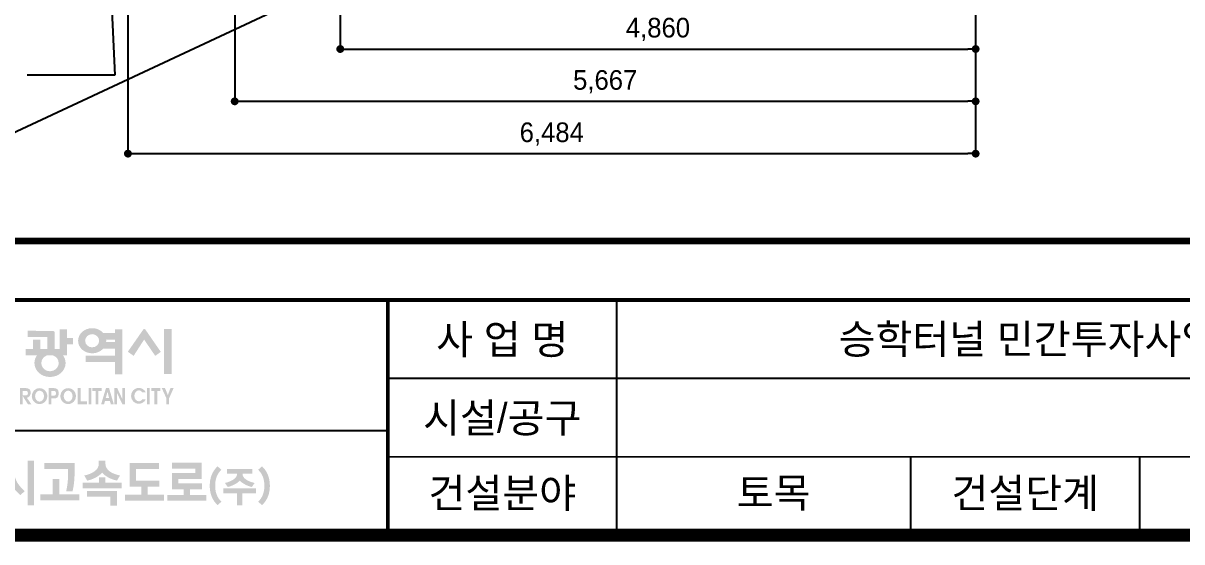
# Model space of a CAD drawing. Extents: x -689 to 317106, y 182884 to 219577.
# Drawn here: x 111316 to 120179, y 183834 to 187800 of the extents above; entities that cross this region are included whole.
import ezdxf
from ezdxf.enums import TextEntityAlignment as Align

# ---------------------------------------------------------------- set-up
doc = ezdxf.new("R2010")
doc.units = 0
doc.header["$LTSCALE"] = 500
doc.header["$MEASUREMENT"] = 0
doc.layers.get('DEFPOINTS').update_dxf_attribs({"color": 55})
doc.layers.add('0-251', color=7, linetype='Continuous', true_color=0x6e6e6e)
for name, color, linetype in [('A-DIM01', 1, 'Continuous'), ('CS-EXCV', 3, 'CFZ008'), ('CX-BORD', 7, 'Continuous'), ('CX-BORD-LIN1', 7, 'Continuous'), ('CX-BORD-LIN2', 7, 'Continuous'), ('CZ-TEX0', 7, 'Continuous'), ('CZ-TEX1', 7, 'Continuous'), ('CZ-TEX2', 7, 'Continuous'), ('CZ-TEX3', 7, 'Continuous'), ('DO-GAK', 7, 'Continuous')]:
    doc.layers.add(name, color=color, linetype=linetype)
doc.styles.add('TB_BTXT', font='')
doc.styles.add('TB_TEXT', font='')
doc.styles.add('돋움체', font='')
doc.styles.get('TB_BTXT').set_extended_font_data('Dotum')
doc.styles.get('TB_TEXT').set_extended_font_data('Dotum')
doc.styles.get('돋움체').set_extended_font_data('Dotum')
doc.linetypes.add('CFZ008', pattern='A,0.9,-0.2,[106,KHCLINE.shx,S=0.00606,R=180,X=0,Y=0],0.9', length=2)
doc.dimstyles.new('D_50', dxfattribs={"dimscale": 50, "dimtxt": 3, "dimasz": 1.2, "dimexe": 0, "dimexo": 0, "dimgap": 1.2, "dimtad": 1, "dimdec": 0, "dimrnd": 0.0005, "dimdsep": 46, "dimlunit": 6, "dimtxsty": '돋움체', "dimblk": 'DOT', "dimcen": 0.09, "dimclrd": 1, "dimclre": 1, "dimclrt": 1, "dimaunit": 1, "dimadec": 0, "dimazin": 0, "dimtfac": 1, "dimtdec": 0, "dimtix": 1, "dimtmove": 2, "dimatfit": 0, "dimfxl": 1, "dimtvp": 2, "dimtolj": 1, "dimtzin": 0, "dimlwd": -1, "dimlwe": -1, "dimarcsym": 0})

# ---------------------------------------------------------------- blocks, each defined once
blk = doc.blocks.new('_Dot')
at = {"color": 0, "linetype": 'ByBlock', "lineweight": -2}
blk.add_line((-0.5, 0), (-1, 0), dxfattribs=at)
at = {"color": 0, "linetype": 'ByBlock', "const_width": 0.5}
blk.add_lwpolyline([(-0.25, 0, 1), (0.25, 0, 1)], format="xyb", close=True, dxfattribs=at)
blk = doc.blocks.new('*D523')
at = {"layer": 'A-DIM01', "color": 1, "ltscale": 10, "transparency": 16777216}
for p, q in [((113741.4, 190402.6), (113741.4, 187602.6)), ((118601.6, 189202.6), (118601.6, 187602.6)), ((113801.4, 187602.6), (118541.6, 187602.6))]:
    blk.add_line(p, q, dxfattribs=at)
at = {"layer": 'DEFPOINTS', "color": 0, "ltscale": 10, "transparency": 16777216}
for p in [(113741.4, 190402.6), (118601.6, 189202.6), (118601.6, 187602.6)]:
    blk.add_point(p, dxfattribs=at)
at = {"layer": 'A-DIM01', "color": 1, "ltscale": 10, "transparency": 16777216, "xscale": 60, "yscale": 60, "zscale": 60, "rotation": 180}
blk.add_blockref('_Dot', (113741.4, 187602.6), dxfattribs=at)
at = {"layer": 'A-DIM01', "color": 1, "ltscale": 10, "transparency": 16777216, "xscale": 60, "yscale": 60, "zscale": 60}
blk.add_blockref('_Dot', (118601.6, 187602.6), dxfattribs=at)
at = {"layer": 'A-DIM01', "color": 1, "ltscale": 10, "transparency": 16777216, "insert": (116171.5, 187752.1), "char_height": 150, "attachment_point": 5, "style": '돋움체'}
blk.add_mtext('\\A1;4,860', dxfattribs=at)
blk = doc.blocks.new('*D524')
at = {"layer": 'A-DIM01', "color": 1, "ltscale": 10, "transparency": 16777216}
for p, q in [((112934.2, 190402.6), (112934.2, 187202.6)), ((118601.6, 188802.6), (118601.6, 187202.6)), ((112994.2, 187202.6), (118541.6, 187202.6))]:
    blk.add_line(p, q, dxfattribs=at)
at = {"layer": 'DEFPOINTS', "color": 0, "ltscale": 10, "transparency": 16777216}
for p in [(112934.2, 190402.6), (118601.6, 188802.6), (118601.6, 187202.6)]:
    blk.add_point(p, dxfattribs=at)
at = {"layer": 'A-DIM01', "color": 1, "ltscale": 10, "transparency": 16777216, "xscale": 60, "yscale": 60, "zscale": 60, "rotation": 180}
blk.add_blockref('_Dot', (112934.2, 187202.6), dxfattribs=at)
at = {"layer": 'A-DIM01', "color": 1, "ltscale": 10, "transparency": 16777216, "xscale": 60, "yscale": 60, "zscale": 60}
blk.add_blockref('_Dot', (118601.6, 187202.6), dxfattribs=at)
at = {"layer": 'A-DIM01', "color": 1, "ltscale": 10, "transparency": 16777216, "insert": (115767.9, 187352.1), "char_height": 150, "attachment_point": 5, "style": '돋움체'}
blk.add_mtext('\\A1;5,667', dxfattribs=at)
blk = doc.blocks.new('*D525')
at = {"layer": 'A-DIM01', "color": 1, "ltscale": 10, "transparency": 16777216}
for p, q in [((112117.2, 190402.6), (112117.2, 186802.6)), ((118601.6, 188402.6), (118601.6, 186802.6)), ((112177.2, 186802.6), (118541.6, 186802.6))]:
    blk.add_line(p, q, dxfattribs=at)
at = {"layer": 'DEFPOINTS', "color": 0, "ltscale": 10, "transparency": 16777216}
for p in [(112117.2, 190402.6), (118601.6, 188402.6), (118601.6, 186802.6)]:
    blk.add_point(p, dxfattribs=at)
at = {"layer": 'A-DIM01', "color": 1, "ltscale": 10, "transparency": 16777216, "xscale": 60, "yscale": 60, "zscale": 60, "rotation": 180}
blk.add_blockref('_Dot', (112117.2, 186802.6), dxfattribs=at)
at = {"layer": 'A-DIM01', "color": 1, "ltscale": 10, "transparency": 16777216, "xscale": 60, "yscale": 60, "zscale": 60}
blk.add_blockref('_Dot', (118601.6, 186802.6), dxfattribs=at)
at = {"layer": 'A-DIM01', "color": 1, "ltscale": 10, "transparency": 16777216, "insert": (115359.4, 186952.1), "char_height": 150, "attachment_point": 5, "style": '돋움체'}
blk.add_mtext('\\A1;6,484', dxfattribs=at)
blk = doc.blocks.new('CXBLKA1')
at = {"layer": 'CX-BORD'}
h = blk.add_hatch(color=7, dxfattribs=at)
h.dxf.hatch_style = 2
edge = h.paths.add_edge_path()
edge.add_spline(control_points=[(87.81, 30.08), (87.81, 29.38), (87.95, 28.76), (88.23, 28.21), (88.47, 27.76), (88.87, 27.28), (89.44, 26.76), (89.44, 26.76), (88.78, 26.13), (88.78, 26.13), (88.19, 26.66), (87.7, 27.23), (87.32, 27.84), (87.31, 27.86), (87.31, 27.87), (87.3, 27.88), (87.3, 27.88), (87.27, 27.84), (87.27, 27.84), (86.89, 27.16), (86.39, 26.58), (85.78, 26.1), (85.78, 26.1), (85.12, 26.73), (85.12, 26.73), (85.69, 27.15), (86.13, 27.67), (86.45, 28.28), (86.68, 28.73), (86.8, 29.35), (86.8, 30.13), (86.8, 30.13), (86.8, 31.19), (86.8, 31.19), (86.8, 31.19), (87.81, 31.19), (87.81, 31.19), (87.81, 31.19), (87.81, 30.08), (87.81, 30.08)], knot_values=[0, 0, 0, 0, 1, 1, 1, 2, 2, 2, 3, 3, 3, 4, 4, 4, 5, 5, 5, 6, 6, 6, 7, 7, 7, 8, 8, 8, 9, 9, 9, 10, 10, 10, 11, 11, 11, 12, 12, 12, 13, 13, 13, 13], degree=3, periodic=0)
h.paths.add_polyline_path([(89.88, 31.39), (90.88, 31.39), (90.88, 24.6), (89.88, 24.6)])
h = blk.add_hatch(color=7, dxfattribs=at)
h.dxf.hatch_style = 2
h.paths.add_polyline_path([(97.79, 26.24), (97.79, 25.33), (91.81, 25.33), (91.81, 26.24), (93.73, 26.24), (93.73, 28.6), (94.73, 28.6), (94.73, 26.24)])
edge = h.paths.add_edge_path()
edge.add_spline(control_points=[(97.07, 31.04), (97.07, 31.04), (97.07, 29.47), (97.07, 29.47), (97.07, 28.52), (96.97, 27.61), (96.77, 26.74), (96.77, 26.74), (95.79, 26.74), (95.79, 26.74), (95.98, 27.61), (96.07, 28.41), (96.07, 29.14), (96.07, 29.14), (96.07, 30.13), (96.07, 30.13), (96.07, 30.13), (92.45, 30.13), (92.45, 30.13), (92.45, 30.13), (92.45, 31.04), (92.45, 31.04), (92.45, 31.04), (97.07, 31.04), (97.07, 31.04)], knot_values=[0, 0, 0, 0, 1, 1, 1, 2, 2, 2, 3, 3, 3, 4, 4, 4, 5, 5, 5, 6, 6, 6, 7, 7, 7, 8, 8, 8, 8], degree=3, periodic=0)
h = blk.add_hatch(color=7, dxfattribs=at)
h.dxf.hatch_style = 2
h.paths.add_polyline_path([(104.27, 27.16), (98.3, 27.16), (98.3, 28.06), (100.79, 28.06), (100.79, 28.84), (101.78, 28.84), (101.78, 28.06), (104.27, 28.06)])
edge = h.paths.add_edge_path()
edge.add_spline(control_points=[(101.79, 30.94), (101.79, 30.49), (102.01, 30.1), (102.45, 29.77), (102.81, 29.5), (103.33, 29.29), (104.01, 29.14), (104.01, 29.14), (103.57, 28.36), (103.57, 28.36), (102.87, 28.51), (102.26, 28.77), (101.74, 29.16), (101.56, 29.29), (101.41, 29.43), (101.29, 29.57), (101.16, 29.43), (101, 29.29), (100.82, 29.16), (100.31, 28.77), (99.7, 28.51), (99, 28.36), (99, 28.36), (98.56, 29.14), (98.56, 29.14), (99.24, 29.29), (99.76, 29.5), (100.12, 29.77), (100.56, 30.1), (100.78, 30.49), (100.78, 30.94), (100.78, 30.94), (100.78, 31.39), (100.78, 31.39), (100.78, 31.39), (101.79, 31.39), (101.79, 31.39), (101.79, 31.39), (101.79, 30.94), (101.79, 30.94)], knot_values=[0, 0, 0, 0, 1, 1, 1, 2, 2, 2, 3, 3, 3, 4, 4, 4, 5, 5, 5, 6, 6, 6, 7, 7, 7, 8, 8, 8, 9, 9, 9, 10, 10, 10, 11, 11, 11, 12, 12, 12, 13, 13, 13, 13], degree=3, periodic=0)
h.paths.add_polyline_path([(98.97, 26.79), (103.56, 26.79), (103.56, 24.51), (102.56, 24.51), (102.56, 25.89), (98.97, 25.89)])
h = blk.add_hatch(color=7, dxfattribs=at)
h.dxf.hatch_style = 2
h.paths.add_polyline_path([(105.49, 31.04), (110.01, 31.04), (110.01, 30.13), (106.49, 30.13), (106.49, 28.34), (110.06, 28.34), (110.06, 27.43), (108.27, 27.43), (108.27, 26.2), (110.76, 26.2), (110.76, 25.29), (104.78, 25.29), (104.78, 26.2), (107.27, 26.2), (107.27, 27.43), (105.49, 27.43)])
h = blk.add_hatch(color=7, dxfattribs=at)
h.dxf.hatch_style = 2
h.paths.add_polyline_path([(116.56, 27.04), (114.75, 27.04), (114.75, 26.18), (117.24, 26.18), (117.24, 25.29), (111.26, 25.29), (111.26, 26.18), (113.75, 26.18), (113.75, 27.04), (111.98, 27.04), (111.98, 29.5), (115.53, 29.5), (115.53, 30.19), (111.98, 30.19), (111.98, 31.09), (116.53, 31.09), (116.53, 28.62), (112.97, 28.62), (112.97, 27.93), (116.56, 27.93)])
h = blk.add_hatch(color=7, dxfattribs=at)
h.dxf.hatch_style = 2
edge = h.paths.add_edge_path()
edge.add_spline(control_points=[(117.75, 27.57), (117.75, 28.81), (118.15, 29.8), (118.95, 30.54), (118.95, 30.54), (119.54, 30.02), (119.54, 30.02), (118.9, 29.44), (118.58, 28.62), (118.58, 27.57), (118.58, 26.53), (118.9, 25.72), (119.54, 25.14), (119.54, 25.14), (118.95, 24.61), (118.95, 24.61), (118.15, 25.36), (117.75, 26.35), (117.75, 27.57)], knot_values=[0, 0, 0, 0, 1, 1, 1, 2, 2, 2, 3, 3, 3, 4, 4, 4, 5, 5, 5, 6, 6, 6, 6], degree=3, periodic=0)
h = blk.add_hatch(color=7, dxfattribs=at)
h.dxf.hatch_style = 2
h.paths.add_polyline_path([(122.76, 26.39), (122.76, 24.58), (121.93, 24.58), (121.93, 26.39), (119.85, 26.39), (119.85, 27.16), (124.85, 27.16), (124.85, 26.39)])
edge = h.paths.add_edge_path()
edge.add_spline(control_points=[(120.41, 30.15), (120.41, 30.15), (124.29, 30.15), (124.29, 30.15), (124.29, 30.15), (124.29, 29.4), (124.29, 29.4), (124.29, 29.4), (122.77, 29.4), (122.77, 29.4), (122.77, 29.08), (122.92, 28.81), (123.22, 28.59), (123.55, 28.34), (124.01, 28.14), (124.62, 28), (124.62, 28), (124.19, 27.38), (124.19, 27.38), (123.58, 27.53), (123.08, 27.77), (122.67, 28.07), (122.55, 28.16), (122.44, 28.26), (122.35, 28.37), (122.25, 28.26), (122.14, 28.16), (122.02, 28.07), (121.62, 27.77), (121.11, 27.53), (120.51, 27.38), (120.51, 27.38), (120.08, 28), (120.08, 28), (120.68, 28.14), (121.14, 28.34), (121.47, 28.59), (121.77, 28.81), (121.92, 29.08), (121.92, 29.4), (121.92, 29.4), (120.41, 29.4), (120.41, 29.4), (120.41, 29.4), (120.41, 30.15), (120.41, 30.15)], knot_values=[0, 0, 0, 0, 1, 1, 1, 2, 2, 2, 3, 3, 3, 4, 4, 4, 5, 5, 5, 6, 6, 6, 7, 7, 7, 8, 8, 8, 9, 9, 9, 10, 10, 10, 11, 11, 11, 12, 12, 12, 13, 13, 13, 14, 14, 14, 15, 15, 15, 15], degree=3, periodic=0)
h = blk.add_hatch(color=7, dxfattribs=at)
h.dxf.hatch_style = 2
edge = h.paths.add_edge_path()
edge.add_spline(control_points=[(126.95, 27.57), (126.95, 26.35), (126.55, 25.36), (125.75, 24.61), (125.75, 24.61), (125.15, 25.14), (125.15, 25.14), (125.79, 25.72), (126.11, 26.53), (126.11, 27.57), (126.11, 28.62), (125.79, 29.44), (125.15, 30.02), (125.15, 30.02), (125.75, 30.54), (125.75, 30.54), (126.55, 29.8), (126.95, 28.81), (126.95, 27.57)], knot_values=[0, 0, 0, 0, 1, 1, 1, 2, 2, 2, 3, 3, 3, 4, 4, 4, 5, 5, 5, 6, 6, 6, 6], degree=3, periodic=0)
at = {"layer": 'DO-GAK'}
h = blk.add_hatch(color=7, dxfattribs=at)
h.dxf.hatch_style = 2
edge = h.paths.add_edge_path()
edge.add_spline(control_points=[(95.93, 50.17), (95.93, 50.17), (95.93, 51.5), (95.93, 51.5), (95.93, 51.5), (94.81, 51.5), (94.81, 51.5), (94.81, 51.5), (94.81, 48.51), (94.81, 48.51), (94.81, 48.51), (94.04, 48.51), (94.04, 48.51), (94.04, 48.51), (94.05, 50.95), (94.05, 50.95), (94.04, 51.29), (93.67, 51.26), (93.67, 51.26), (93.67, 51.26), (89.92, 51.27), (89.92, 51.27), (89.92, 51.27), (89.92, 50.34), (89.92, 50.34), (89.92, 50.34), (92.93, 50.34), (92.93, 50.34), (92.93, 50.34), (92.93, 48.51), (92.93, 48.51), (92.93, 48.51), (91.84, 48.51), (91.84, 48.51), (91.84, 48.51), (91.84, 49.93), (91.84, 49.93), (91.84, 49.93), (90.71, 49.93), (90.71, 49.93), (90.71, 49.93), (90.71, 48.51), (90.71, 48.51), (90.71, 48.51), (89.6, 48.51), (89.6, 48.51), (89.6, 48.51), (89.6, 47.51), (89.6, 47.51), (89.6, 47.51), (91.32, 47.51), (91.32, 47.51), (91.07, 47.17), (90.93, 46.77), (90.93, 46.34), (90.93, 45.16), (91.99, 44.21), (93.31, 44.21), (94.63, 44.21), (95.7, 45.16), (95.7, 46.34), (95.7, 46.77), (95.55, 47.17), (95.31, 47.51), (95.31, 47.51), (95.93, 47.51), (95.93, 47.51), (95.93, 47.51), (95.93, 48.16), (95.93, 48.16), (95.93, 48.16), (95.93, 48.51), (95.93, 48.51), (95.93, 48.51), (95.93, 49.22), (95.93, 49.22), (95.93, 49.22), (96.82, 49.22), (96.82, 49.22), (96.82, 49.22), (96.82, 50.17), (96.82, 50.17), (96.82, 50.17), (95.93, 50.17), (95.93, 50.17)], knot_values=[0, 0, 0, 0, 1, 1, 1, 2, 2, 2, 3, 3, 3, 4, 4, 4, 5, 5, 5, 6, 6, 6, 7, 7, 7, 8, 8, 8, 9, 9, 9, 10, 10, 10, 11, 11, 11, 12, 12, 12, 13, 13, 13, 14, 14, 14, 15, 15, 15, 16, 16, 16, 17, 17, 17, 18, 18, 18, 19, 19, 19, 20, 20, 20, 21, 21, 21, 22, 22, 22, 23, 23, 23, 24, 24, 24, 25, 25, 25, 26, 26, 26, 27, 27, 27, 28, 28, 28, 28], degree=3, periodic=0)
edge = h.paths.add_edge_path()
edge.add_spline(control_points=[(93.31, 45.09), (92.58, 45.09), (91.99, 45.65), (91.99, 46.34), (91.99, 46.88), (92.35, 47.33), (92.85, 47.51), (92.85, 47.51), (93.77, 47.51), (93.77, 47.51), (94.28, 47.33), (94.64, 46.88), (94.64, 46.34), (94.64, 45.65), (94.04, 45.09), (93.31, 45.09)], knot_values=[0, 0, 0, 0, 1, 1, 1, 2, 2, 2, 3, 3, 3, 4, 4, 4, 5, 5, 5, 5], degree=3, periodic=0)
h = blk.add_hatch(color=7, dxfattribs=at)
h.dxf.hatch_style = 2
edge = h.paths.add_edge_path()
edge.add_spline(control_points=[(103.27, 51.49), (103.27, 51.49), (103.27, 50.95), (103.27, 50.95), (103.27, 50.95), (101.44, 50.95), (101.44, 50.95), (101.04, 51.39), (100.44, 51.67), (99.76, 51.67), (98.57, 51.67), (97.61, 50.81), (97.61, 49.75), (97.61, 48.69), (98.57, 47.83), (99.76, 47.83), (100.45, 47.83), (101.06, 48.11), (101.45, 48.56), (101.45, 48.56), (103.27, 48.56), (103.27, 48.56), (103.27, 48.56), (103.27, 47.45), (103.27, 47.45), (103.27, 47.45), (98.78, 47.45), (98.78, 47.45), (98.78, 47.45), (98.78, 46.49), (98.78, 46.49), (98.78, 46.49), (103.27, 46.49), (103.27, 46.49), (103.27, 46.49), (103.27, 44.63), (103.27, 44.63), (103.27, 44.63), (104.38, 44.63), (104.38, 44.63), (104.38, 44.63), (104.38, 51.49), (104.38, 51.49), (104.38, 51.49), (103.27, 51.49), (103.27, 51.49)], knot_values=[0, 0, 0, 0, 1, 1, 1, 2, 2, 2, 3, 3, 3, 4, 4, 4, 5, 5, 5, 6, 6, 6, 7, 7, 7, 8, 8, 8, 9, 9, 9, 10, 10, 10, 11, 11, 11, 12, 12, 12, 13, 13, 13, 14, 14, 14, 15, 15, 15, 15], degree=3, periodic=0)
edge = h.paths.add_edge_path()
edge.add_spline(control_points=[(99.76, 48.74), (99.17, 48.74), (98.69, 49.19), (98.69, 49.75), (98.69, 50.3), (99.17, 50.76), (99.76, 50.76), (100.35, 50.76), (100.83, 50.3), (100.83, 49.75), (100.83, 49.19), (100.35, 48.74), (99.76, 48.74)], knot_values=[0, 0, 0, 0, 1, 1, 1, 2, 2, 2, 3, 3, 3, 4, 4, 4, 4], degree=3, periodic=0)
edge = h.paths.add_edge_path()
edge.add_spline(control_points=[(101.9, 49.57), (101.9, 49.63), (101.91, 49.69), (101.91, 49.75), (101.91, 49.81), (101.9, 49.88), (101.9, 49.94), (101.9, 49.94), (103.27, 49.94), (103.27, 49.94), (103.27, 49.94), (103.27, 49.57), (103.27, 49.57), (103.27, 49.57), (101.9, 49.57), (101.9, 49.57)], knot_values=[0, 0, 0, 0, 1, 1, 1, 2, 2, 2, 3, 3, 3, 4, 4, 4, 5, 5, 5, 5], degree=3, periodic=0)
h = blk.add_hatch(color=7, dxfattribs=at)
h.dxf.hatch_style = 2
edge = h.paths.add_edge_path()
edge.add_spline(control_points=[(105.22, 48.07), (105.22, 48.07), (107.58, 51.46), (107.58, 51.46), (107.58, 51.46), (107.74, 51.66), (107.92, 51.44), (107.92, 51.44), (110.26, 48.05), (110.26, 48.05), (110.26, 48.05), (109.41, 47.44), (109.41, 47.44), (109.41, 47.44), (107.71, 49.93), (107.71, 49.93), (107.71, 49.93), (106.11, 47.44), (106.11, 47.44), (106.11, 47.44), (105.22, 48.07), (105.22, 48.07)], knot_values=[0, 0, 0, 0, 1, 1, 1, 2, 2, 2, 3, 3, 3, 4, 4, 4, 5, 5, 5, 6, 6, 6, 7, 7, 7, 7], degree=3, periodic=0)
h = blk.add_hatch(color=7, dxfattribs=at)
h.dxf.hatch_style = 2
h.paths.add_polyline_path([(111.95, 44.67), (111.95, 51.57), (110.76, 51.57), (110.76, 44.67)])
h = blk.add_hatch(color=7, dxfattribs=at)
h.dxf.hatch_style = 2
edge = h.paths.add_edge_path()
edge.add_spline(control_points=[(89.77, 41.04), (90.08, 41.06), (90.24, 41.35), (90.29, 41.46), (90.34, 41.57), (90.36, 41.68), (90.36, 41.8), (90.36, 41.9), (90.35, 41.98), (90.32, 42.06), (90.3, 42.13), (90.26, 42.2), (90.22, 42.26), (90.16, 42.34), (90.1, 42.39), (90.02, 42.43), (89.95, 42.47), (89.84, 42.49), (89.69, 42.5), (89.69, 42.5), (88.7, 42.5), (88.7, 42.5), (88.7, 42.5), (88.7, 40.05), (88.7, 40.05), (88.7, 40.05), (89.11, 40.05), (89.11, 40.05), (89.11, 40.05), (89.11, 41.37), (89.11, 41.37), (89.11, 41.37), (89.41, 40.87), (89.41, 40.87), (89.41, 40.87), (89.93, 40.05), (89.93, 40.05), (89.93, 40.05), (90.44, 40.05), (90.44, 40.05), (90.44, 40.05), (89.77, 41.04), (89.77, 41.04)], knot_values=[0, 0, 0, 0, 1, 1, 1, 2, 2, 2, 3, 3, 3, 4, 4, 4, 5, 5, 5, 6, 6, 6, 7, 7, 7, 8, 8, 8, 9, 9, 9, 10, 10, 10, 11, 11, 11, 12, 12, 12, 13, 13, 13, 14, 14, 14, 14], degree=3, periodic=0)
edge = h.paths.add_edge_path()
edge.add_spline(control_points=[(89.11, 41.41), (89.11, 41.41), (89.11, 42.07), (89.11, 42.07), (89.11, 42.07), (89.61, 42.07), (89.61, 42.07), (89.7, 42.07), (89.77, 42.06), (89.81, 42.03), (89.89, 41.98), (89.94, 41.88), (89.94, 41.73), (89.94, 41.59), (89.89, 41.5), (89.81, 41.45), (89.76, 41.43), (89.69, 41.41), (89.59, 41.41), (89.59, 41.41), (89.11, 41.41), (89.11, 41.41)], knot_values=[0, 0, 0, 0, 1, 1, 1, 2, 2, 2, 3, 3, 3, 4, 4, 4, 5, 5, 5, 6, 6, 6, 7, 7, 7, 7], degree=3, periodic=0)
h = blk.add_hatch(color=7, dxfattribs=at)
h.dxf.hatch_style = 2
edge = h.paths.add_edge_path()
edge.add_spline(control_points=[(91.71, 42.5), (91.06, 42.5), (90.53, 41.95), (90.53, 41.28), (90.53, 40.61), (91.06, 40.07), (91.71, 40.07), (92.37, 40.07), (92.9, 40.61), (92.9, 41.28), (92.9, 41.95), (92.37, 42.5), (91.71, 42.5)], knot_values=[0, 0, 0, 0, 1, 1, 1, 2, 2, 2, 3, 3, 3, 4, 4, 4, 4], degree=3, periodic=0)
edge = h.paths.add_edge_path()
edge.add_spline(control_points=[(91.71, 40.44), (91.34, 40.44), (91.03, 40.82), (91.03, 41.28), (91.03, 41.74), (91.34, 42.12), (91.71, 42.12), (92.09, 42.12), (92.4, 41.74), (92.4, 41.28), (92.4, 40.82), (92.09, 40.44), (91.71, 40.44)], knot_values=[0, 0, 0, 0, 1, 1, 1, 2, 2, 2, 3, 3, 3, 4, 4, 4, 4], degree=3, periodic=0)
h = blk.add_hatch(color=7, dxfattribs=at)
h.dxf.hatch_style = 2
edge = h.paths.add_edge_path()
edge.add_spline(control_points=[(94.14, 41.44), (94.08, 41.38), (94.01, 41.35), (93.91, 41.35), (93.91, 41.35), (93.51, 41.35), (93.51, 41.35), (93.51, 41.35), (93.51, 42.07), (93.51, 42.07), (93.51, 42.07), (93.91, 42.07), (93.91, 42.07), (94.01, 42.07), (94.08, 42.04), (94.14, 41.99), (94.2, 41.94), (94.22, 41.85), (94.22, 41.72), (94.22, 41.59), (94.2, 41.5), (94.14, 41.44)], knot_values=[0, 0, 0, 0, 1, 1, 1, 2, 2, 2, 3, 3, 3, 4, 4, 4, 5, 5, 5, 6, 6, 6, 7, 7, 7, 7], degree=3, periodic=0)
edge = h.paths.add_edge_path()
edge.add_spline(control_points=[(94.46, 42.31), (94.34, 42.43), (94.18, 42.5), (93.97, 42.5), (93.97, 42.5), (93.09, 42.5), (93.09, 42.5), (93.09, 42.5), (93.09, 40.05), (93.09, 40.05), (93.09, 40.05), (93.51, 40.05), (93.51, 40.05), (93.51, 40.05), (93.51, 40.93), (93.51, 40.93), (93.51, 40.93), (93.94, 40.93), (93.94, 40.93), (94.17, 40.93), (94.34, 40.99), (94.46, 41.11), (94.58, 41.23), (94.64, 41.43), (94.64, 41.72), (94.64, 41.99), (94.58, 42.18), (94.46, 42.31)], knot_values=[0, 0, 0, 0, 1, 1, 1, 2, 2, 2, 3, 3, 3, 4, 4, 4, 5, 5, 5, 6, 6, 6, 7, 7, 7, 8, 8, 8, 9, 9, 9, 9], degree=3, periodic=0)
h = blk.add_hatch(color=7, dxfattribs=at)
h.dxf.hatch_style = 2
edge = h.paths.add_edge_path()
edge.add_spline(control_points=[(96.09, 42.5), (95.43, 42.5), (94.9, 41.95), (94.9, 41.28), (94.9, 40.61), (95.43, 40.07), (96.09, 40.07), (96.75, 40.07), (97.28, 40.61), (97.28, 41.28), (97.28, 41.95), (96.75, 42.5), (96.09, 42.5)], knot_values=[0, 0, 0, 0, 1, 1, 1, 2, 2, 2, 3, 3, 3, 4, 4, 4, 4], degree=3, periodic=0)
edge = h.paths.add_edge_path()
edge.add_spline(control_points=[(96.09, 40.44), (95.71, 40.44), (95.41, 40.82), (95.41, 41.28), (95.41, 41.74), (95.71, 42.12), (96.09, 42.12), (96.47, 42.12), (96.77, 41.74), (96.77, 41.28), (96.77, 40.82), (96.47, 40.44), (96.09, 40.44)], knot_values=[0, 0, 0, 0, 1, 1, 1, 2, 2, 2, 3, 3, 3, 4, 4, 4, 4], degree=3, periodic=0)
h = blk.add_hatch(color=7, dxfattribs=at)
h.dxf.hatch_style = 2
h.paths.add_polyline_path([(97.56, 40.05), (97.56, 42.5), (97.99, 42.5), (97.99, 40.49), (98.99, 40.49), (98.99, 40.05)])
h = blk.add_hatch(color=7, dxfattribs=at)
h.dxf.hatch_style = 2
h.paths.add_polyline_path([(99.21, 42.5), (99.21, 40.05), (99.63, 40.05), (99.63, 42.5)])
h = blk.add_hatch(color=7, dxfattribs=at)
h.dxf.hatch_style = 2
h.paths.add_polyline_path([(99.81, 42.5), (101.21, 42.5), (101.21, 42.06), (100.73, 42.06), (100.73, 40.05), (100.3, 40.05), (100.3, 42.06), (99.81, 42.06)])
h = blk.add_hatch(color=7, dxfattribs=at)
h.dxf.hatch_style = 2
h.paths.add_polyline_path([(102.35, 42.5), (101.87, 42.5), (101.14, 40.05), (101.59, 40.05), (101.73, 40.55), (102.48, 40.55), (102.61, 40.05), (103.07, 40.05)])
h.paths.add_polyline_path([(101.84, 40.98), (102.11, 41.94), (102.36, 40.98)])
h = blk.add_hatch(color=7, dxfattribs=at)
h.dxf.hatch_style = 2
h.paths.add_polyline_path([(103.55, 40.05), (103.55, 41.79), (104.38, 40.05), (104.8, 40.05), (104.8, 42.5), (104.4, 42.5), (104.4, 40.79), (103.6, 42.5), (103.15, 42.5), (103.15, 40.05)])
h = blk.add_hatch(color=7, dxfattribs=at)
h.dxf.hatch_style = 2
edge = h.paths.add_edge_path()
edge.add_spline(control_points=[(106.9, 40.49), (106.53, 40.49), (106.22, 40.86), (106.22, 41.32), (106.22, 41.79), (106.53, 42.16), (106.9, 42.16), (107.11, 42.16), (107.29, 42.05), (107.41, 41.88), (107.41, 41.88), (107.96, 41.88), (107.96, 41.88), (107.76, 42.27), (107.36, 42.54), (106.9, 42.54), (106.25, 42.54), (105.72, 41.99), (105.72, 41.32), (105.72, 40.65), (106.25, 40.11), (106.9, 40.11), (107.38, 40.11), (107.79, 40.4), (107.98, 40.81), (107.98, 40.81), (107.44, 40.81), (107.44, 40.81), (107.32, 40.61), (107.12, 40.49), (106.9, 40.49)], knot_values=[0, 0, 0, 0, 1, 1, 1, 2, 2, 2, 3, 3, 3, 4, 4, 4, 5, 5, 5, 6, 6, 6, 7, 7, 7, 8, 8, 8, 9, 9, 9, 10, 10, 10, 10], degree=3, periodic=0)
h = blk.add_hatch(color=7, dxfattribs=at)
h.dxf.hatch_style = 2
h.paths.add_polyline_path([(108.56, 42.5), (108.56, 40.05), (108.14, 40.05), (108.14, 42.5)])
h = blk.add_hatch(color=7, dxfattribs=at)
h.dxf.hatch_style = 2
h.paths.add_polyline_path([(108.8, 42.5), (110.2, 42.5), (110.2, 42.06), (109.71, 42.06), (109.71, 40.05), (109.29, 40.05), (109.29, 42.06), (108.8, 42.06)])
h = blk.add_hatch(color=7, dxfattribs=at)
h.dxf.hatch_style = 2
h.paths.add_polyline_path([(111.34, 41.43), (111.74, 42.5), (112.22, 42.5), (111.54, 40.97), (111.54, 40.05), (111.12, 40.05), (111.12, 40.97), (110.41, 42.5), (110.91, 42.5)])
at = {"layer": 'CX-BORD-LIN1', "color": 7, "const_width": 2}
blk.add_lwpolyline([(821, 20), (25, 20), (25, 574), (821, 574)], close=True, dxfattribs=at)
at = {"layer": 'CX-BORD-LIN1', "color": 7, "const_width": 0.6}
for points in [[(821, 56), (25, 56)], [(145, 20), (145, 56)]]:
    blk.add_lwpolyline(points, dxfattribs=at)
at = {"layer": 'CX-BORD-LIN2', "color": 7, "const_width": 0.3}
for points in [[(180, 20), (180, 56)], [(305, 44), (145, 44)], [(145, 36), (25, 36)], [(305, 32), (145, 32)], [(225, 20), (225, 32)], [(260, 20), (260, 32)]]:
    blk.add_lwpolyline(points, dxfattribs=at)
at = {"layer": 'CZ-TEX0', "color": 7, "style": 'TB_BTXT'}
blk.add_attdef('UD_TITLE', text='', height=10, dxfattribs=at).set_placement((423, 553), align=Align.MIDDLE_CENTER)
at = {"layer": 'CZ-TEX1', "color": 7, "style": 'TB_BTXT'}
blk.add_attdef('PI_CNAME', text='', height=5, dxfattribs=at).set_placement((40, 552), align=Align.BOTTOM_LEFT)
blk.add_attdef('UD_SUBTITLE', text='', height=7, dxfattribs=at).set_placement((423, 538), align=Align.MIDDLE_CENTER)
at = {"layer": 'CZ-TEX2', "color": 7, "style": 'TB_TEXT'}
for s, p in [('사 업 명', (162.5, 50)), ('시설/공구', (162.5, 38)), ('건설분야', (162.5, 26.5)), ('건설단계', (242.5, 26.5))]:
    blk.add_text(s, height=4.5, dxfattribs=at).set_placement(p, align=Align.MIDDLE)
at = {"layer": 'CZ-TEX2', "color": 7}
for tag, height, style, p in [('UD_CDNAME', 4, 'TB_BTXT', (42, 544)), ('DA_STDNAME', 3, 'TB_TEXT', (783.49, 13.5))]:
    blk.add_attdef(tag, text='', height=height, dxfattribs=dict(at, style=style)).set_placement(p, align=Align.BOTTOM_LEFT)
at = {"layer": 'CZ-TEX2', "color": 7, "style": 'TB_TEXT'}
for tag, height, p in [('DC_RNUM4', 3, (320, 52)), ('DC_RDATE4', 3.5, (353, 52.5)), ('DC_RAPP4', 3.5, (501.56, 52.5)), ('DC_RCHK4', 3.5, (542.36, 52.5)), ('DC_RDGN4', 3.5, (582.36, 52.5)), ('FI_NAME', 4.5, (780, 51)), ('PI_TITLE', 4.5, (243, 50)), ('UD_CDIST', 4.5, (676, 50)), ('DC_RNUM3', 3, (320, 45)), ('DC_RDATE3', 3.5, (353, 45.4)), ('DC_RAPP3', 3.5, (501.56, 45.4)), ('DC_RCHK3', 3.5, (542.36, 45.4)), ('DC_RDGN3', 3.5, (582.36, 45.4)), ('DI_TITLE', 4.5, (780, 44)), ('PI_CDNAME', 4.5, (243, 38)), ('DC_RNUM2', 3, (320, 38)), ('DC_RDATE2', 3.5, (353, 38.5)), ('DC_RAPP2', 3.5, (501.56, 38.5)), ('DC_RCHK2', 3.5, (542.36, 38.5)), ('DC_RDGN2', 3.5, (582.36, 38.5)), ('DA_HSCALE', 4.5, (658.5, 38)), ('DA_VSCALE', 4.5, (693, 38)), ('DI_SUBTITLE', 3.5, (780, 37)), ('DC_RNUM1', 3, (320, 31)), ('DC_RDATE1', 3.5, (353, 31.5)), ('DC_RAPP1', 3.5, (501.56, 31.5)), ('DC_RCHK1', 3.5, (542.36, 31.5)), ('DC_RDGN1', 3.5, (582.36, 31.5)), ('PA_CCLASS', 4.5, (204, 26.5)), ('PI_STAGE', 4.5, (283, 26.5)), ('DI_DRWNO', 4.5, (676, 26.5)), ('DA_PAGENO', 4.5, (780, 26.5))]:
    blk.add_attdef(tag, text='', height=height, dxfattribs=at).set_placement(p, align=Align.MIDDLE_CENTER)
for tag, p in [('DC_RDES4', (377, 52.5)), ('DC_RDES3', (377, 45.4)), ('DC_RDES2', (377, 38.5)), ('DC_RDES1', (377.03, 31.5))]:
    blk.add_attdef(tag, text='', height=3.5, dxfattribs=at).set_placement(p, align=Align.MIDDLE_LEFT)
at = {"layer": 'CZ-TEX3', "color": 7, "style": 'TB_TEXT', "flags": 1}
for tag, p in [('PI_ID', (24, 16)), ('PI_CCODE', (31, 16)), ('PA_DSDATE', (47, 16)), ('PA_DEDATE', (64, 16)), ('PA_CSDATE', (81, 16)), ('PA_CEDATE', (98, 16)), ('PA_CFDATE', (114, 16)), ('EI_ENAME', (132, 16)), ('EI_DEPT', (146, 16)), ('EI_PERSON', (158, 16)), ('EI_EMAIL', (174, 16)), ('CI_CATEG', (189, 16)), ('CI_ROLE', (204, 16)), ('CI_ONAME', (216, 16)), ('CI_ADDR', (232, 16)), ('CI_TEL', (246, 16)), ('CI_FAX', (257, 16)), ('CI_HPADDR', (270, 16)), ('CI_CODE', (287, 16)), ('CI_DEPT', (300, 16)), ('CI_PERSON', (312, 16)), ('CI_EMAIL', (329, 16)), ('CI_PROLE', (342, 16)), ('DI_MANCODE', (357, 16)), ('DI_CATEG', (377, 16)), ('DI_LDATE', (392, 16)), ('DI_PCLASS', (407, 16)), ('DI_MMCLASS', (424, 16)), ('DI_MSCLASS', (443, 16)), ('DI_ECLASS', (462, 16)), ('DI_FNAME', (478, 16)), ('DC_ONAME', (493, 16)), ('DC_NNAME', (510, 16)), ('FI_CODE', (529, 16)), ('FI_CLASS', (545, 16)), ('FI_ICODE1', (563, 16)), ('FI_ICODE2', (581, 16)), ('------------', (597, 16))]:
    blk.add_attdef(tag, p, '', height=2, dxfattribs=at)

msp = doc.modelspace()

# ---------------------------------------------------------------- linework, layer by layer
at = {"layer": '0-251', "const_width": 50}
msp.add_lwpolyline([(127726.58188, 186134.30698), (109476.58188, 186134.30698), (109476.58188, 208584.30698), (127726.58188, 208584.30698), (127726.58188, 186134.30698)], dxfattribs=at)
at = {"layer": 'CS-EXCV', "linetype": 'CFZ008'}
msp.add_line((111882.10047, 190402.5818), (112017.15439, 187402.58164), dxfattribs=at)
at = {"layer": 'CS-EXCV', "color": 3}
msp.add_line((112017.15439, 187402.58164), (111346.38149, 187402.58164), dxfattribs=at)
at = {"layer": 'DEFPOINTS'}
msp.add_line((118601.58188, 190402.58164), (109476.58188, 186134.30698), dxfattribs=at)
for points in [[(109476.58188, 211034.30698), (147526.58188, 211034.30698), (147526.58188, 186134.30698), (109476.58188, 186134.30698)], [(109476.58188, 196184.30698), (127726.58188, 196184.30698), (127726.58188, 186134.30698), (109476.58188, 186134.30698)]]:
    msp.add_lwpolyline(points, close=True, dxfattribs=at)

# ---------------------------------------------------------------- block references
ref = msp.add_blockref('CXBLKA1', (106855.64711, 182884.30698), dxfattribs=dict(xscale=50, yscale=50, zscale=50))
ref.add_attrib('PI_TITLE', '승학터널 민간투자사업', dxfattribs={"layer": 'CZ-TEX2', "height": 225, "style": 'TB_TEXT'}).set_placement((119005.64711, 185384.30698), align=Align.MIDDLE_CENTER)
ref.add_attrib('PA_CCLASS', '토목', dxfattribs={"layer": 'CZ-TEX2', "height": 225, "style": 'TB_TEXT'}).set_placement((117055.64711, 184209.30698), align=Align.MIDDLE_CENTER)

# ---------------------------------------------------------------- dimensions: what is measured, and where the dimension line sits
at = {"layer": 'A-DIM01', "ltscale": 10}
for base, p1, p2, picture, middle in [((118601.58188, 186802.58164), (112117.15732, 190402.58164), (118601.58188, 188402.58164), '*D525', (115359.3696, 186952.13388)), ((118601.58188, 187202.58164), (112934.23143, 190402.58164), (118601.58188, 188802.58164), '*D524', (115767.90666, 187352.13388)), ((118601.58188, 187602.58164), (113741.44945, 190402.58164), (118601.58188, 189202.58164), '*D523', (116171.51566, 187752.13388))]:
    dim = msp.add_linear_dim(base=base, p1=p1, p2=p2, dimstyle='D_50', dxfattribs=at)
    dim.commit()
    dim.dimension.update_dxf_attribs({"geometry": picture, "text_midpoint": middle})

doc.saveas('drawing.dxf')
